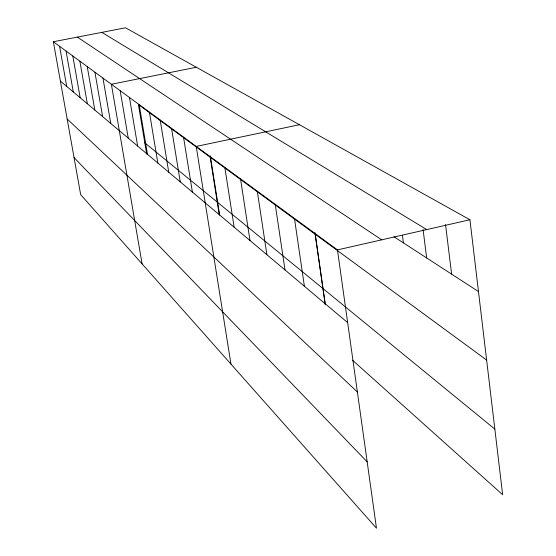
<?xml version="1.0" encoding="UTF-8"?>
<svg xmlns="http://www.w3.org/2000/svg" width="556" height="556" viewBox="0 0 556 556"><rect width="100%" height="100%" fill="white"/><g stroke="black" fill="none" stroke-linecap="round" stroke-linejoin="round"><path stroke-width="0.83" d="M469.931 219.752L125.545 27.8L53.348 41.742L337.457 249.901L469.931 219.752L502.652 494.715L352.49 360.191M299.441 124.725L196.212 146.416L230.969 364.124M196.351 67.262L111.374 84.255L142.1 263.912M101.866 32.373L426.723 229.586M394.002 236.766L478.473 291.566M77.319 37.113L381.687 239.831M486.625 360.066L138.395 104.514L146.68 153.984M144.817 142.864L494.847 429.121M60.382 81.086L347.653 322.626M67.158 118.998L357.376 391.973M74.052 157.605L367.168 461.848M66.067 51.062L73.302 91.948M59.582 46.308L66.713 86.409M53.348 41.742L80.676 194.642L376.475 528.2L337.457 249.901M72.822 56.01L80.168 97.724M87.229 66.567L94.805 110.025M79.869 61.174L87.334 103.743M102.957 78.09L110.762 123.446M94.916 72.197L102.603 116.586M129.451 97.502L137.638 146.04M120.193 90.718L128.248 138.152M139.174 104.625L147.486 154.325M149.397 112.117L157.848 163.04M160.17 120.006L168.76 172.207M171.526 128.332L180.255 181.875M183.522 137.117L192.39 192.084M210.307 155.791L219.669 215.102M210.078 156.577L219.238 214.658M224.819 167.377L234.132 227.175M240.526 178.879L249.991 240.512M257.289 191.167L266.908 254.738M275.227 204.309L284.999 269.945M294.465 218.404L304.382 286.25M315.155 233.562L325.211 303.757M314.891 232.519L325.232 304.66M402.419 235.188L403.413 242.875M423.081 229.593L426.667 257.956M445.523 224.492L451.625 274.143"/></g></svg>
